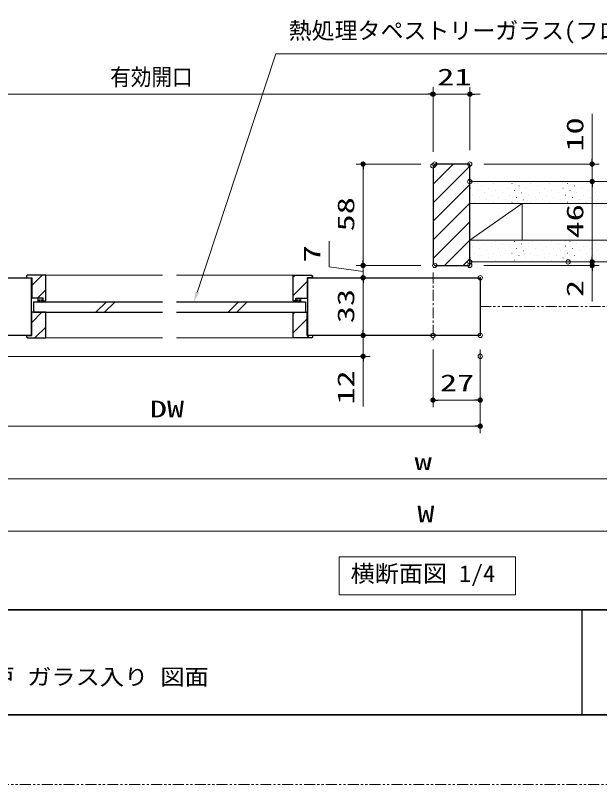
# Model space of a CAD drawing. Units: millimetres, scale not verified. Extents: x -1306 to 1306, y -607 to 607.
# Drawn here: x -596.8 to -262.7, y -594 to -153.9 of the extents above; entities that cross this region are included whole.
import ezdxf
from ezdxf.enums import TextEntityAlignment as Align

# ---------------------------------------------------------------- set-up
doc = ezdxf.new("R2010")
doc.units = ezdxf.units.MM
doc.header["$LTSCALE"] = 5
doc.header["$PDMODE"] = 32
doc.header["$PDSIZE"] = 2.5
for name, pattern in [('USER1', [2.5, 1.25, -0.25, 0.25, -0.25, 0.25, -0.25]), ('USER2', [0.375, 0.25, -0.125]), ('USER3', [2, 1.25, -0.25, 0.25, -0.25])]:
    doc.linetypes.add(name, pattern=pattern)
for name, color, linetype, lineweight in [('0-1_線(黄)', 2, 'Continuous', 15), ('0-3_陰線', 4, 'USER1', 9), ('0-8_二点鎖線', 4, 'USER1', 9), ('0-B_点線(水)', 6, 'USER2', 9), ('0-C_中心線', 3, 'USER3', 9), ('0-D_線(白)', 7, 'Continuous', 30), ('1-0_線(水)', 4, 'Continuous', 9), ('1-1_寸法線', 3, 'Continuous', 13), ('1-2_ハッチング', 6, 'Continuous', 9), ('1-4_DEFPOINTS', 7, 'Continuous', 5), ('1-5_0', 3, 'Continuous', 25), ('1-7_図面枠', 7, 'Continuous', 35)]:
    doc.layers.add(name, color=color, linetype=linetype, lineweight=lineweight)
doc.styles.add('ＭＳ ゴシック', font='')
doc.styles.get('ＭＳ ゴシック').set_extended_font_data('MS Gothic')

# ---------------------------------------------------------------- blocks, each defined once
blk = doc.blocks.new('_DOT')
at = {"layer": '1-5_0'}
blk.add_line((-2.5, 0), (-5, 0), dxfattribs=at)
for points in [[(0, 0), (-2.5, 0), (-2.48, 0.313)], [(0, 0), (-2.48, -0.313), (-2.5, 0)], [(0, 0), (-2.48, 0.313), (-2.421, 0.622)], [(0, 0), (-2.421, -0.622), (-2.48, -0.313)], [(0, 0), (-2.421, 0.622), (-2.324, 0.92)], [(0, 0), (-2.324, -0.92), (-2.421, -0.622)], [(0, 0), (-2.324, 0.92), (-2.191, 1.204)], [(0, 0), (-2.191, -1.204), (-2.324, -0.92)], [(0, 0), (-2.191, 1.204), (-2.023, 1.469)], [(0, 0), (-2.023, -1.469), (-2.191, -1.204)], [(0, 0), (-2.023, 1.469), (-1.822, 1.711)], [(0, 0), (-1.822, -1.711), (-2.023, -1.469)], [(0, 0), (-1.822, 1.711), (-1.594, 1.926)], [(0, 0), (-1.594, -1.926), (-1.822, -1.711)], [(0, 0), (-1.594, 1.926), (-1.34, 2.111)], [(0, 0), (-1.34, -2.111), (-1.594, -1.926)], [(0, 0), (-1.34, 2.111), (-1.064, 2.262)], [(0, 0), (-1.064, -2.262), (-1.34, -2.111)], [(0, 0), (-1.064, 2.262), (-0.773, 2.378)], [(0, 0), (-0.773, -2.378), (-1.064, -2.262)], [(0, 0), (-0.773, 2.378), (-0.468, 2.456)], [(0, 0), (-0.468, -2.456), (-0.773, -2.378)], [(0, 0), (-0.468, 2.456), (-0.157, 2.495)], [(0, 0), (-0.157, -2.495), (-0.468, -2.456)], [(0, 0), (-0.157, 2.495), (0.157, 2.495)], [(0, 0), (0.157, -2.495), (-0.157, -2.495)], [(0, 0), (0.157, 2.495), (0.468, 2.456)], [(0, 0), (0.468, 2.456), (0.773, 2.378)], [(0, 0), (0.773, 2.378), (1.064, 2.262)], [(0, 0), (1.064, 2.262), (1.34, 2.111)], [(0, 0), (1.34, 2.111), (1.594, 1.926)], [(0, 0), (1.594, 1.926), (1.822, 1.711)], [(0, 0), (1.822, 1.711), (2.023, 1.469)], [(0, 0), (2.023, 1.469), (2.191, 1.204)], [(0, 0), (2.191, 1.204), (2.324, 0.92)], [(0, 0), (2.324, 0.92), (2.421, 0.622)], [(0, 0), (2.421, 0.622), (2.48, 0.313)], [(0, 0), (2.48, 0.313), (2.5, 0)], [(0, 0), (0.468, -2.456), (0.157, -2.495)], [(0, 0), (0.773, -2.378), (0.468, -2.456)], [(0, 0), (1.064, -2.262), (0.773, -2.378)], [(0, 0), (1.34, -2.111), (1.064, -2.262)], [(0, 0), (1.594, -1.926), (1.34, -2.111)], [(0, 0), (1.822, -1.711), (1.594, -1.926)], [(0, 0), (2.023, -1.469), (1.822, -1.711)], [(0, 0), (2.191, -1.204), (2.023, -1.469)], [(0, 0), (2.324, -0.92), (2.191, -1.204)], [(0, 0), (2.421, -0.622), (2.324, -0.92)], [(0, 0), (2.48, -0.313), (2.421, -0.622)], [(0, 0), (2.5, 0), (2.48, -0.313)]]:
    blk.add_solid(points, dxfattribs=at)

msp = doc.modelspace()

# ---------------------------------------------------------------- linework, layer by layer
at = {"layer": '0-1_線(黄)'}
for p, q in [((-336.991, -248.976), (-182.018, -248.976)), ((-306.991, -261.476), (-336.991, -282.476)), ((-336.991, -261.476), (-182.018, -261.476)), ((-306.991, -261.476), (-306.991, -282.476)), ((-336.991, -282.476), (-182.018, -282.476)), ((-336.991, -294.976), (-182.018, -294.976))]:
    msp.add_line(p, q, dxfattribs=at)
msp.add_lwpolyline([(-411.626, -463.601), (-310.881, -463.601), (-310.881, -485.435), (-411.626, -485.435)], close=True, dxfattribs=at)
at = {"layer": '0-3_陰線'}
msp.add_line((387.036, -594), (-1292.964, -594), dxfattribs=at)
at = {"layer": '0-8_二点鎖線'}
msp.add_line((-330.991, -320.476), (-182.018, -320.476), dxfattribs=at)
at = {"layer": '0-B_点線(水)'}
for p, q in [((-583.818, -317.776), (-583.818, -315.676)), ((-583.193, -317.776), (-583.193, -315.676)), ((-582.568, -317.776), (-582.568, -315.676)), ((-581.943, -317.776), (-581.943, -315.676)), ((-581.318, -317.776), (-581.318, -315.676)), ((-436.456, -317.776), (-436.456, -315.676)), ((-435.831, -317.776), (-435.831, -315.676)), ((-435.206, -317.776), (-435.206, -315.676)), ((-434.581, -317.776), (-434.581, -315.676)), ((-433.956, -317.776), (-433.956, -315.676))]:
    msp.add_line(p, q, dxfattribs=at)
at = {"layer": '0-C_中心線'}
msp.add_line((-357.991, -300.976), (-357.991, -340.976), dxfattribs=at)
at = {"layer": '0-D_線(白)'}
for p, q in [((-356.991, -238.976), (-357.991, -239.976)), ((-357.991, -239.976), (-357.991, -295.976)), ((-357.991, -295.976), (-356.991, -296.976)), ((-356.991, -296.976), (-336.991, -296.976)), ((-336.991, -294.976), (-336.941, -294.976)), ((-589.968, -302.476), (-590.468, -302.976)), ((-590.468, -302.976), (-590.468, -303.976)), ((-427.491, -302.476), (-426.991, -302.976)), ((-426.991, -302.976), (-426.991, -303.976)), ((-686.468, -303.976), (-587.468, -303.976)), ((-587.718, -303.976), (-587.718, -336.976)), ((-429.991, -303.976), (-330.991, -303.976)), ((-429.741, -303.976), (-429.741, -336.976)), ((-586.468, -317.776), (-512.73, -317.776)), ((-504.73, -317.776), (-430.991, -317.776)), ((-430.991, -317.776), (-430.991, -323.776)), ((-504.73, -323.776), (-429.991, -323.776)), ((-587.468, -336.976), (-686.468, -336.976)), ((-590.468, -336.976), (-590.468, -337.976)), ((-589.968, -338.476), (-590.468, -337.976)), ((-427.491, -338.476), (-426.991, -337.976)), ((-426.991, -336.976), (-426.991, -337.976))]:
    msp.add_line(p, q, dxfattribs=at)
for points in [[(-336.991, -296.976), (-336.991, -238.976), (-356.991, -238.976)], [(-580.968, -317.176), (-579.468, -317.176), (-579.468, -302.476), (-589.968, -302.476)], [(-436.491, -317.176), (-437.991, -317.176), (-437.991, -302.476), (-427.491, -302.476)], [(-590.468, -303.976), (-587.468, -303.976), (-587.468, -315.676)], [(-330.991, -303.976), (-330.991, -336.976), (-429.991, -336.976)], [(-426.991, -303.976), (-429.991, -303.976), (-429.991, -315.676)], [(-580.968, -317.176), (-580.968, -315.676), (-587.468, -315.676)], [(-580.968, -317.176), (-580.968, -315.676), (-583.968, -315.676)], [(-436.491, -317.176), (-436.491, -315.676), (-429.991, -315.676)], [(-436.491, -317.176), (-436.491, -315.676), (-433.491, -315.676)], [(-586.468, -317.776), (-586.468, -323.776), (-512.73, -323.776)], [(-590.468, -336.976), (-587.468, -336.976), (-587.468, -323.776)], [(-589.968, -338.476), (-579.468, -338.476), (-579.468, -323.776), (-587.468, -323.776)], [(-427.491, -338.476), (-437.991, -338.476), (-437.991, -323.776), (-429.991, -323.776)], [(-426.991, -336.976), (-429.991, -336.976), (-429.991, -323.776)]]:
    msp.add_lwpolyline(points, dxfattribs=at)
at = {"layer": '1-0_線(水)'}
for p, q in [((-579.468, -302.476), (-512.73, -302.476)), ((-437.991, -302.476), (-504.73, -302.476)), ((-583.968, -315.676), (-583.968, -317.776)), ((-433.491, -315.676), (-433.491, -317.776)), ((-580.968, -317.176), (-580.968, -317.776)), ((-550.797, -323.776), (-544.797, -317.776)), ((-545.797, -323.776), (-539.797, -317.776)), ((-475.193, -323.776), (-469.193, -317.776)), ((-470.193, -323.776), (-464.193, -317.776)), ((-436.491, -317.176), (-436.491, -317.776)), ((-579.468, -338.476), (-512.73, -338.476)), ((-437.991, -338.476), (-504.73, -338.476))]:
    msp.add_line(p, q, dxfattribs=at)
at = {"layer": '1-1_寸法線'}
for p, q in [((-357.991, -231.976), (-357.991, -194.976)), ((-357.991, -231.976), (-357.991, -194.976)), ((-336.991, -230.976), (-336.991, -194.976)), ((-679.468, -198.976), (-360.991, -198.976)), ((-360.991, -198.976), (-363.991, -198.976)), ((-357.991, -198.976), (-336.991, -198.976)), ((-333.991, -198.976), (-330.991, -198.976)), ((-266.991, -235.976), (-266.991, -210.214)), ((-364.991, -238.976), (-401.991, -238.976)), ((-397.991, -241.976), (-397.991, -293.976)), ((-328.991, -238.976), (-262.991, -238.976)), ((-266.991, -248.976), (-266.991, -238.976)), ((-328.991, -248.976), (-262.991, -248.976)), ((-274.991, -248.976), (-270.991, -248.976)), ((-266.991, -251.976), (-266.991, -254.976)), ((-266.991, -251.976), (-266.991, -291.976)), ((-266.991, -291.976), (-266.991, -288.976)), ((-397.991, -293.976), (-397.991, -290.976)), ((-364.991, -296.976), (-401.991, -296.976)), ((-364.991, -296.976), (-401.991, -296.976)), ((-397.991, -296.976), (-397.991, -303.976)), ((-397.991, -296.976), (-397.991, -303.976)), ((-328.991, -294.976), (-262.991, -294.976)), ((-328.991, -296.976), (-262.991, -296.976)), ((-272.754, -294.976), (-262.991, -294.976)), ((-266.991, -294.976), (-266.991, -296.976)), ((-266.991, -299.976), (-266.991, -317.642)), ((-338.991, -303.976), (-401.991, -303.976)), ((-338.991, -303.976), (-401.991, -303.976)), ((-397.991, -306.976), (-397.991, -309.976)), ((-397.991, -306.976), (-397.991, -333.976)), ((-397.991, -333.976), (-397.991, -330.976)), ((-405.991, -336.976), (-401.991, -336.976)), ((-338.991, -336.976), (-401.991, -336.976)), ((-397.991, -336.976), (-397.991, -348.976)), ((-357.991, -344.976), (-357.991, -377.976)), ((-330.991, -344.976), (-330.991, -377.976)), ((-679.468, -348.976), (-393.991, -348.976)), ((-397.991, -351.976), (-397.991, -377.737)), ((-330.991, -356.976), (-330.991, -392.976)), ((-354.991, -373.976), (-333.991, -373.976)), ((-683.468, -388.976), (-333.991, -388.976)), ((-683.468, -418.976), (-43.046, -418.976)), ((-700.468, -448.976), (-22.046, -448.976))]:
    msp.add_line(p, q, dxfattribs=at)
for points in [[(-192.361, -175.99), (-447.924, -175.99), (-492.767, -312.451)], [(-397.991, -300.476), (-417.317, -297.796), (-417.317, -283.129)]]:
    msp.add_lwpolyline(points, dxfattribs=at)
msp.add_solid([(-494.862, -318.073), (-493.743, -312.087), (-491.791, -312.814)], dxfattribs=at)
at = {"layer": '1-2_ハッチング'}
for p, q in [((-357.991, -250.509), (-346.458, -238.976)), ((-357.991, -261.115), (-336.991, -240.115)), ((-357.991, -271.722), (-336.991, -250.722)), ((-334.034, -250.144), (-333.984, -250.144)), ((-323.428, -250.144), (-323.378, -250.144)), ((-312.821, -250.144), (-312.771, -250.144)), ((-302.215, -250.144), (-302.165, -250.144)), ((-291.608, -250.144), (-291.558, -250.144)), ((-281.001, -250.144), (-280.951, -250.144)), ((-270.395, -250.144), (-270.345, -250.144)), ((-336.686, -252.796), (-336.636, -252.796)), ((-332.709, -254.122), (-332.659, -254.122)), ((-330.057, -251.47), (-330.007, -251.47)), ((-326.079, -252.796), (-326.029, -252.796)), ((-322.102, -254.122), (-322.052, -254.122)), ((-319.45, -251.47), (-319.4, -251.47)), ((-315.473, -252.796), (-315.423, -252.796)), ((-311.495, -254.122), (-311.445, -254.122)), ((-308.844, -251.47), (-308.794, -251.47)), ((-304.866, -252.796), (-304.816, -252.796)), ((-300.889, -254.122), (-300.839, -254.122)), ((-298.237, -251.47), (-298.187, -251.47)), ((-294.26, -252.796), (-294.21, -252.796)), ((-290.282, -254.122), (-290.232, -254.122)), ((-287.631, -251.47), (-287.581, -251.47)), ((-283.653, -252.796), (-283.603, -252.796)), ((-279.676, -254.122), (-279.626, -254.122)), ((-277.024, -251.47), (-276.974, -251.47)), ((-273.046, -252.796), (-272.996, -252.796)), ((-269.069, -254.122), (-269.019, -254.122)), ((-266.417, -251.47), (-266.367, -251.47)), ((-335.36, -256.773), (-335.31, -256.773)), ((-331.383, -258.099), (-331.333, -258.099)), ((-328.731, -255.447), (-328.681, -255.447)), ((-327.405, -259.425), (-327.355, -259.425)), ((-324.754, -256.773), (-324.704, -256.773)), ((-320.776, -258.099), (-320.726, -258.099)), ((-318.124, -255.447), (-318.074, -255.447)), ((-316.799, -259.425), (-316.749, -259.425)), ((-314.147, -256.773), (-314.097, -256.773)), ((-310.17, -258.099), (-310.12, -258.099)), ((-307.518, -255.447), (-307.468, -255.447)), ((-306.192, -259.425), (-306.142, -259.425)), ((-303.54, -256.773), (-303.49, -256.773)), ((-299.563, -258.099), (-299.513, -258.099)), ((-296.911, -255.447), (-296.861, -255.447)), ((-295.585, -259.425), (-295.535, -259.425)), ((-292.934, -256.773), (-292.884, -256.773)), ((-288.956, -258.099), (-288.906, -258.099)), ((-286.305, -255.447), (-286.255, -255.447)), ((-284.979, -259.425), (-284.929, -259.425)), ((-282.327, -256.773), (-282.277, -256.773)), ((-278.35, -258.099), (-278.3, -258.099)), ((-275.698, -255.447), (-275.648, -255.447)), ((-274.372, -259.425), (-274.322, -259.425)), ((-271.721, -256.773), (-271.671, -256.773)), ((-267.743, -258.099), (-267.693, -258.099)), ((-265.091, -255.447), (-265.041, -255.447)), ((-263.766, -259.425), (-263.716, -259.425)), ((-357.991, -282.329), (-336.991, -261.329)), ((-334.034, -260.751), (-333.984, -260.751)), ((-323.428, -260.751), (-323.378, -260.751)), ((-312.821, -260.751), (-312.771, -260.751)), ((-302.215, -260.751), (-302.165, -260.751)), ((-291.608, -260.751), (-291.558, -260.751)), ((-281.001, -260.751), (-280.951, -260.751)), ((-270.395, -260.751), (-270.345, -260.751)), ((-357.991, -292.935), (-336.991, -271.935)), ((-351.425, -296.976), (-336.991, -282.542)), ((-335.36, -286.019), (-335.31, -286.019)), ((-332.709, -283.368), (-332.659, -283.368)), ((-328.731, -284.694), (-328.681, -284.694)), ((-324.754, -286.019), (-324.704, -286.019)), ((-322.102, -283.368), (-322.052, -283.368)), ((-318.124, -284.694), (-318.074, -284.694)), ((-314.147, -286.019), (-314.097, -286.019)), ((-311.495, -283.368), (-311.445, -283.368)), ((-307.518, -284.694), (-307.468, -284.694)), ((-303.54, -286.019), (-303.49, -286.019)), ((-300.889, -283.368), (-300.839, -283.368)), ((-296.911, -284.694), (-296.861, -284.694)), ((-292.934, -286.019), (-292.884, -286.019)), ((-290.282, -283.368), (-290.232, -283.368)), ((-286.305, -284.694), (-286.255, -284.694)), ((-282.327, -286.019), (-282.277, -286.019)), ((-279.676, -283.368), (-279.626, -283.368)), ((-275.698, -284.694), (-275.648, -284.694)), ((-271.721, -286.019), (-271.671, -286.019)), ((-269.069, -283.368), (-269.019, -283.368)), ((-265.091, -284.694), (-265.041, -284.694)), ((-334.034, -289.997), (-333.984, -289.997)), ((-331.383, -287.345), (-331.333, -287.345)), ((-327.405, -288.671), (-327.355, -288.671)), ((-323.428, -289.997), (-323.378, -289.997)), ((-320.776, -287.345), (-320.726, -287.345)), ((-316.799, -288.671), (-316.749, -288.671)), ((-312.821, -289.997), (-312.771, -289.997)), ((-310.17, -287.345), (-310.12, -287.345)), ((-306.192, -288.671), (-306.142, -288.671)), ((-302.215, -289.997), (-302.165, -289.997)), ((-299.563, -287.345), (-299.513, -287.345)), ((-295.585, -288.671), (-295.535, -288.671)), ((-291.608, -289.997), (-291.558, -289.997)), ((-288.956, -287.345), (-288.906, -287.345)), ((-284.979, -288.671), (-284.929, -288.671)), ((-281.001, -289.997), (-280.951, -289.997)), ((-278.35, -287.345), (-278.3, -287.345)), ((-274.372, -288.671), (-274.322, -288.671)), ((-270.395, -289.997), (-270.345, -289.997)), ((-267.743, -287.345), (-267.693, -287.345)), ((-263.766, -288.671), (-263.716, -288.671)), ((-340.818, -296.976), (-336.991, -293.148)), ((-336.686, -292.649), (-336.636, -292.649)), ((-332.709, -293.974), (-332.659, -293.974)), ((-330.057, -291.323), (-330.007, -291.323)), ((-326.079, -292.649), (-326.029, -292.649)), ((-322.102, -293.974), (-322.052, -293.974)), ((-319.45, -291.323), (-319.4, -291.323)), ((-315.473, -292.649), (-315.423, -292.649)), ((-311.495, -293.974), (-311.445, -293.974)), ((-308.844, -291.323), (-308.794, -291.323)), ((-304.866, -292.649), (-304.816, -292.649)), ((-300.889, -293.974), (-300.839, -293.974)), ((-298.237, -291.323), (-298.187, -291.323)), ((-294.26, -292.649), (-294.21, -292.649)), ((-290.282, -293.974), (-290.232, -293.974)), ((-287.631, -291.323), (-287.581, -291.323)), ((-283.653, -292.649), (-283.603, -292.649)), ((-279.676, -293.974), (-279.626, -293.974)), ((-277.024, -291.323), (-276.974, -291.323)), ((-273.046, -292.649), (-272.996, -292.649)), ((-269.069, -293.974), (-269.019, -293.974)), ((-266.417, -291.323), (-266.367, -291.323)), ((-587.468, -308.398), (-581.546, -302.476)), ((-437.991, -303.641), (-436.826, -302.476)), ((-427.719, -303.976), (-426.991, -303.248)), ((-437.991, -314.248), (-429.991, -306.248)), ((-584.139, -315.676), (-579.468, -311.004)), ((-587.468, -329.611), (-581.633, -323.776)), ((-437.991, -324.854), (-436.912, -323.776)), ((-437.991, -335.461), (-429.991, -327.461)), ((-585.726, -338.476), (-579.468, -332.218)), ((-430.399, -338.476), (-428.899, -336.976))]:
    msp.add_line(p, q, dxfattribs=at)
at = {"layer": '1-4_DEFPOINTS'}
for p in [(-357.991, -198.976), (-336.991, -198.976), (-357.991, -239.976), (-356.991, -238.976), (-336.991, -238.976), (-336.991, -238.976), (-336.991, -248.976), (-266.991, -248.976), (-266.991, -248.976), (-336.991, -294.976), (-280.754, -294.976), (-266.991, -294.976), (-397.991, -296.976), (-356.991, -296.976), (-336.991, -296.976), (-266.991, -296.976), (-397.991, -303.976), (-330.991, -303.976), (-397.991, -336.976), (-397.991, -336.976), (-397.991, -336.976), (-357.991, -336.976), (-330.991, -336.976), (-330.991, -336.976), (-330.991, -348.976), (-330.991, -373.976), (-330.991, -388.976)]:
    msp.add_point(p, dxfattribs=at)
at = {"layer": '1-5_0', "color": 7}
msp.add_line((-272.964, -494), (-272.964, -554), dxfattribs=at)
at = {"layer": '1-7_図面枠'}
msp.add_line((-1252.964, -494), (347.036, -494), dxfattribs=at)
msp.add_lwpolyline([(-1252.964, -554), (347.036, -554), (347.036, 554), (-1252.964, 554)], close=True, dxfattribs=at)

# ---------------------------------------------------------------- block references
at = {"layer": '1-1_寸法線', "xscale": 0.6, "yscale": 0.6}
for p in [(-357.991, -198.976), (-357.991, -198.976), (-330.991, -373.976), (-330.991, -388.976)]:
    msp.add_blockref('_DOT', p, dxfattribs=at)
for p, rotation in [((-336.991, -198.976), 180), ((-397.991, -238.976), 90), ((-266.991, -238.976), 270), ((-266.991, -248.976), 90), ((-266.991, -248.976), 90), ((-397.991, -296.976), 270), ((-397.991, -296.976), 270), ((-266.991, -294.976), 270), ((-266.991, -294.976), 270), ((-266.991, -296.976), 90), ((-397.991, -303.976), 90), ((-397.991, -303.976), 90), ((-397.991, -336.976), 270), ((-397.991, -336.976), 270), ((-397.991, -348.976), 90), ((-357.991, -373.976), 180)]:
    msp.add_blockref('_DOT', p, dxfattribs=dict(at, rotation=rotation))

# ---------------------------------------------------------------- texts
at = {"layer": '0-1_線(黄)', "style": 'ＭＳ ゴシック', "width": 1.05}
msp.add_text('横断面図 1/4', height=9.621, dxfattribs=at).set_placement((-405.098, -480.979), align=Align.BOTTOM_LEFT)
at = {"layer": '1-1_寸法線', "style": 'ＭＳ ゴシック'}
msp.add_text('熱処理タペストリーガラス(フロスト) 5mm', height=9.621, dxfattribs=at).set_placement((-440.524, -170.311), align=Align.BOTTOM_LEFT)
for s, width, p in [('有効開口', 0.9, (-542.593, -196.826)), ('21', 1.5, (-355.586, -196.826)), ('27', 1.5, (-354.015, -371.826)), ('DW', 1.5, (-519.92, -386.826)), ('w', 1.5, (-368.495, -416.826)), ('W', 1.5, (-366.971, -446.826))]:
    msp.add_text(s, height=9.604, dxfattribs=dict(at, width=width)).set_placement(p, align=Align.BOTTOM_LEFT)
at = {"layer": '1-1_寸法線', "style": 'ＭＳ ゴシック', "width": 1.5}
for s, p in [('10', (-269.141, -231.833)), ('58', (-400.141, -277.499)), ('46', (-269.141, -281.499)), ('7', (-419.466, -295.224)), ('2', (-269.141, -315.071)), ('33', (-400.141, -329.999)), ('12', (-400.141, -376.595))]:
    msp.add_text(s, height=9.604, rotation=90, dxfattribs=at).set_placement(p, align=Align.BOTTOM_LEFT)
at = {"layer": '1-7_図面枠', "style": 'ＭＳ ゴシック', "width": 1.1}
msp.add_text('ノッポ H2700 W1645・1745   D110 片引き戸 ガラス入り 図面', height=9.236, dxfattribs=at).set_placement((-873.76, -539.776), align=Align.BOTTOM_LEFT)

doc.saveas('drawing.dxf')
